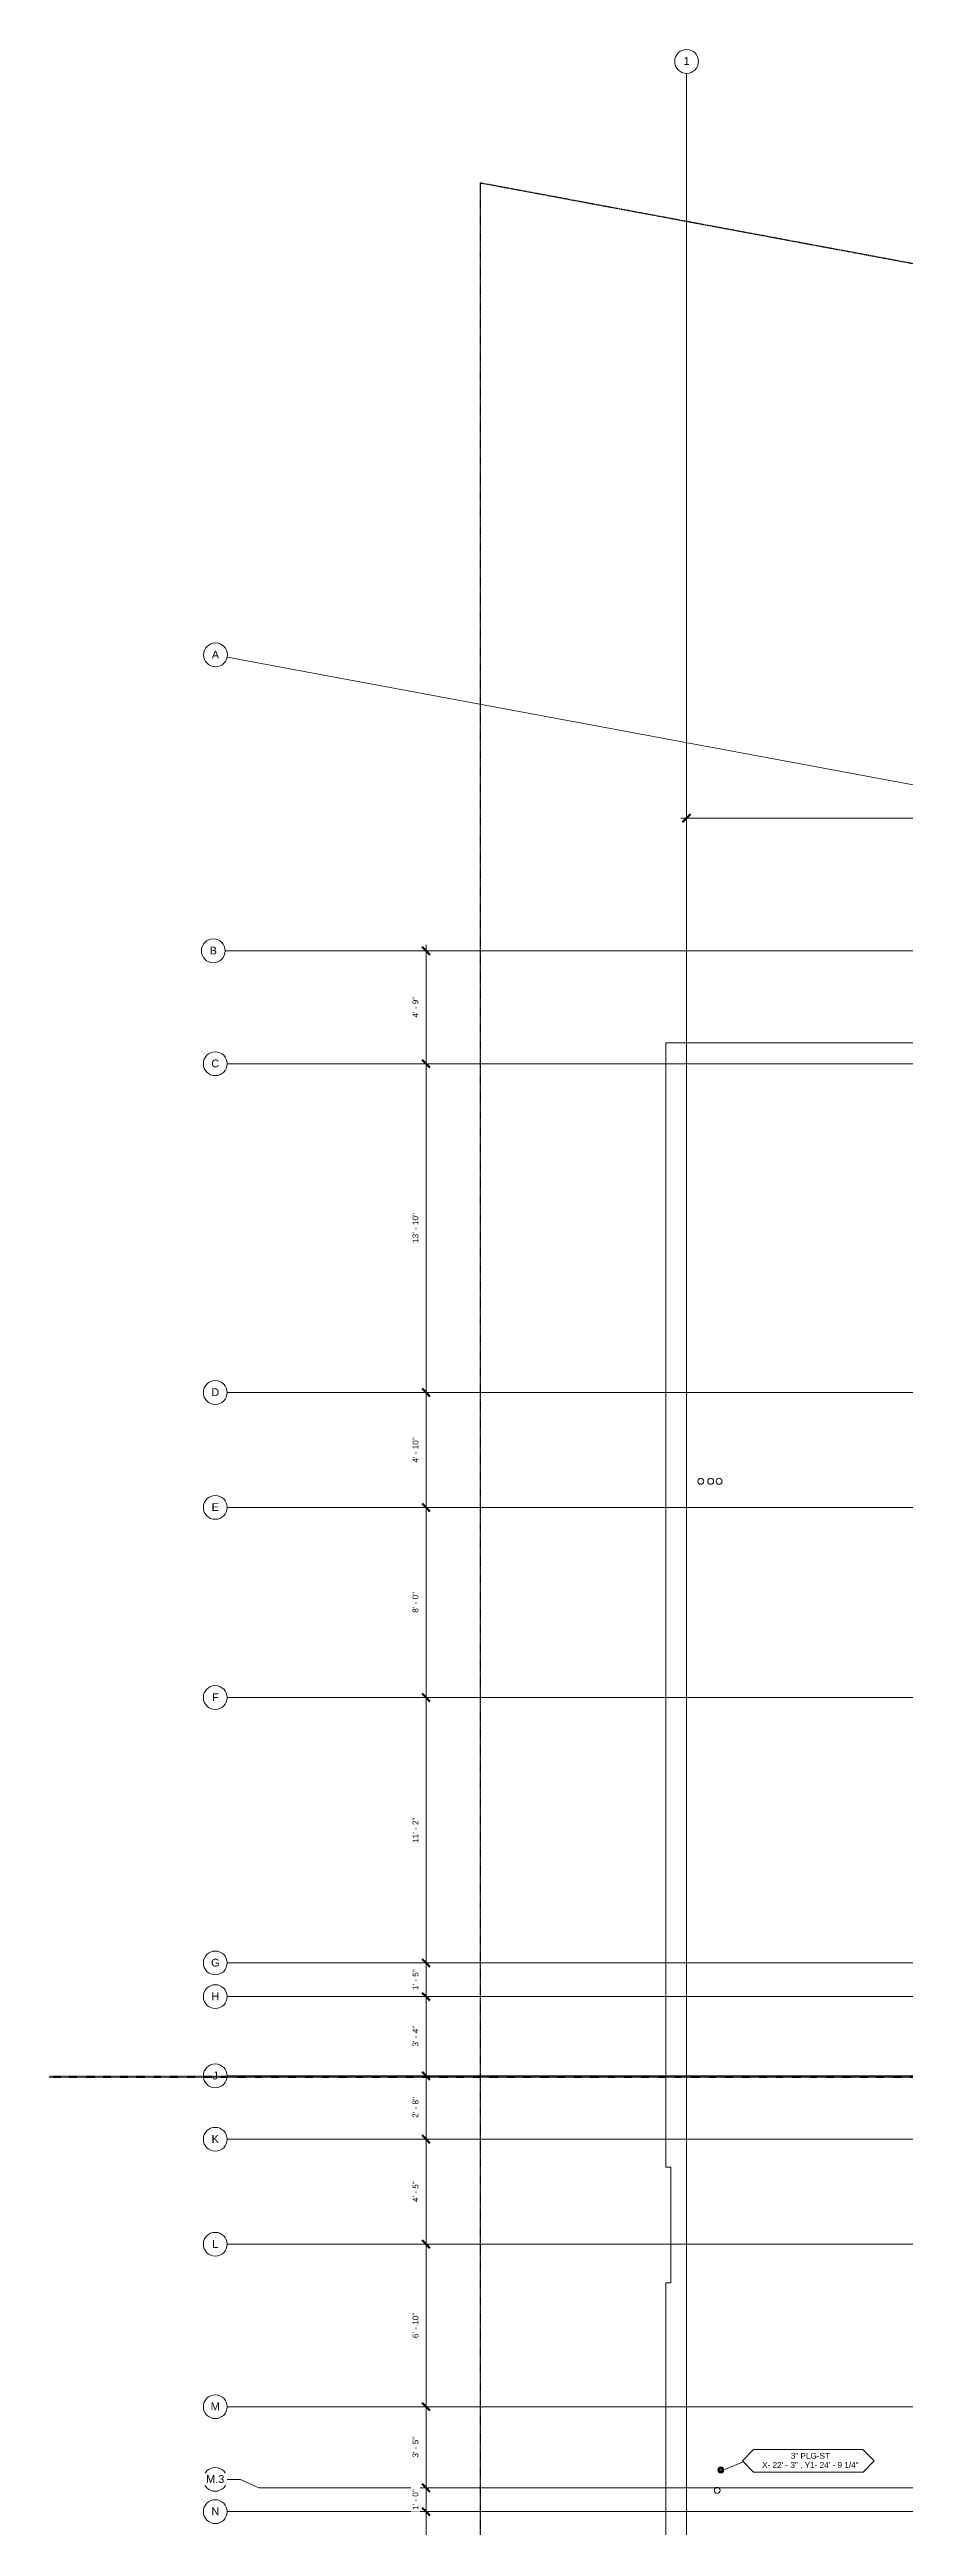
# Model space of a CAD drawing. Header units: inches. Extents: x -3670 to 241, y -250 to 1795.
# Drawn here: x -3670 to -3238, y 545 to 1795 of the extents above; entities that cross this region are included whole.
import ezdxf

# ---------------------------------------------------------------- set-up
doc = ezdxf.new("R2010")
doc.units = ezdxf.units.IN
doc.header["$MEASUREMENT"] = 0
doc.linetypes.add('Dash', pattern=[0.25, 0.125, -0.125])
doc.linetypes.add('Double Dash 3_8_', pattern=[1, 0.375, -0.125, 0.125, -0.125, 0.125, -0.125])
for name, color, linetype, lineweight in [('A-ANNO-DIMS', 211, 'Continuous', 9), ('A-ANNO-DIMS-32', 211, 'Continuous', 9), ('A-ANNO-MATC', 214, 'Dash', 140), ('A-DETL-MBND', 5, 'Continuous', 9), ('A-FLOR', 252, 'Continuous', 18), ('A-GENM', 13, 'Continuous', 9), ('A-GENM-IDEN', 13, 'Continuous', 9), ('C-PROP-LINE', 91, 'Double Dash 3_8_', 30), ('S-GRID', 1, 'Continuous', 9), ('S-GRID-IDEN', 1, 'Continuous', 13)]:
    doc.layers.add(name, color=color, linetype=linetype, lineweight=lineweight)
doc.styles.add('Arial', font='arial.ttf', dxfattribs={"height": 3.934132})
doc.styles.add('Arial_1', font='arial.ttf', dxfattribs={"height": 2.950599})
doc.dimstyles.new('Linear_-_3_32__QAQC', dxfattribs={"dimscale": 12, "dimtxt": 3, "dimasz": 0.333333, "dimexe": 0.25, "dimexo": 0.166667, "dimgap": 0.25, "dimtad": 1, "dimdec": 4, "dimrnd": 0.0625, "dimzin": 1, "dimdsep": 46, "dimlunit": 4, "dimtxsty": 'Arial_1', "dimblk1": 'OBLIQUE', "dimblk2": 'OBLIQUE', "dimsah": 1, "dimcen": 0.09, "dimdle": 0.25, "dimadec": 0, "dimazin": 0, "dimtfac": 1, "dimtdec": 4, "dimtix": 1, "dimtmove": 0, "dimatfit": 3, "dimfxl": 1, "dimtvp": 1, "dimtfill": 1, "dimfrac": 2, "dimtolj": 1, "dimtzin": 0, "dimarcsym": 2})

# ---------------------------------------------------------------- blocks, each defined once
blk = doc.blocks.new('TBC_Round Sleeve - Floor or Wall - TBC_Round Sleeve - Floor or Wall-1542573-01 - SECOND LEVEL - PENENTRATIONS')
at = {"layer": 'A-DETL-MBND'}
h = blk.add_hatch(color=256, dxfattribs=at)
h.paths.add_polyline_path([(-1.5, 0), (-1.4, -0.4), (-1.3, -0.7), (-1.1, -1.1), (-0.7, -1.3), (-0.4, -1.4), (0, -1.5), (0.4, -1.4), (0.8, -1.3), (1.1, -1.1), (1.3, -0.7), (1.4, -0.4), (1.5, 0), (1.4, 0.4), (1.3, 0.8), (1.1, 1.1), (0.8, 1.3), (0.4, 1.4), (0, 1.5), (-0.4, 1.4), (-0.7, 1.3), (-1.1, 1.1), (-1.3, 0.8), (-1.4, 0.4)], flags=0)
h.paths.add_polyline_path([(-0.5, 0), (-0.5, 0.1), (-0.4, 0.3), (-0.4, 0.4), (-0.2, 0.4), (-0.1, 0.5), (0, 0.5), (0.1, 0.5), (0.3, 0.4), (0.4, 0.4), (0.4, 0.3), (0.5, 0.1), (0.5, 0), (0.5, -0.1), (0.4, -0.2), (0.4, -0.4), (0.3, -0.4), (0.1, -0.5), (0, -0.5), (-0.1, -0.5), (-0.2, -0.4), (-0.4, -0.4), (-0.4, -0.2), (-0.5, -0.1)], flags=0)
for radius, start, end in [(1.5, 360, 180), (0.5, 0, 180), (1.5, 180, 360), (0.5, 180, 0)]:
    blk.add_arc((0, 0), radius, start, end, dxfattribs=at)
blk = doc.blocks.new('Family - ___-389244-01 - SECOND LEVEL - PENENTRATIONS')
at = {"layer": 'C-PROP-LINE'}
for p, q in [((-3452, -35), (-3452, 1727.7)), ((-3452, 1727.7), (100, 1065.7))]:
    blk.add_line(p, q, dxfattribs=at)
blk = doc.blocks.new('Grid - 3_16_-139788-01 - SECOND LEVEL - PENENTRATIONS')
at = {"layer": 'S-GRID-IDEN'}
blk.add_circle((0, 0), 0.188, dxfattribs=at)
blk = doc.blocks.new('TBC_Sleeve Element Tag_v2 - Sleeves Located-1541821-01 - SECOND LEVEL - PENENTRATIONS')
at = {"layer": 'A-GENM-IDEN'}
for p, q in [((-0.423, 0.029), (-0.6, -0.148)), ((1.303, 0.029), (-0.423, 0.029)), ((1.482, -0.15), (1.303, 0.029)), ((-0.6, -0.148), (-0.423, -0.325)), ((-0.423, -0.325), (1.307, -0.325)), ((1.307, -0.325), (1.482, -0.15))]:
    blk.add_line(p, q, dxfattribs=at)
blk = doc.blocks.new('DIMBLOCK36-01 - SECOND LEVEL - PENENTRATIONS')
at = {"layer": 'A-ANNO-DIMS-32', "transparency": 16777216}
for p, q in [((-3351, 1406.9), (-3082, 1406.9)), ((-3348, 1407.7), (-3348, 1403.9)), ((-3348, 1406.9), (-3348, 1407.7)), ((-3082, 1407.7), (-3082, 1403.9)), ((-3082, 1406.9), (-3082, 1407.7))]:
    blk.add_line(p, q, dxfattribs=at)
at = {"layer": 'A-ANNO-DIMS-32', "lineweight": 50, "transparency": 16777216}
for p, q in [((-3348, 1406.9), (-3350, 1404.9)), ((-3348, 1406.9), (-3346, 1408.9)), ((-3082, 1406.9), (-3084, 1404.9)), ((-3082, 1406.9), (-3080, 1408.9))]:
    blk.add_line(p, q, dxfattribs=at)
at = {"layer": 'A-ANNO-DIMS-32', "color": 0, "transparency": 16777216, "insert": (-3221.4, 1413.7), "char_height": 2.95, "width": 15.286, "attachment_point": 1, "line_spacing_factor": 0.938532, "style": 'Arial_1', "bg_fill": 3, "box_fill_scale": 1.25, "bg_fill_color": 0, "bg_fill_transparency": 0}
blk.add_mtext('22\' - 2"', dxfattribs=at)
blk = doc.blocks.new('_Oblique')
at = {"color": 0, "linetype": 'ByBlock', "lineweight": -2}
blk.add_line((-0.5, -0.5), (0.5, 0.5), dxfattribs=at)
blk = doc.blocks.new('DIMBLOCK148-01 - SECOND LEVEL - PENENTRATIONS')
at = {"layer": 'A-ANNO-DIMS-32', "transparency": 16777216}
for p, q in [((-3478.8, 1340), (-3482.6, 1340)), ((-3479.6, 1343), (-3479.6, 1283)), ((-3479.6, 1340), (-3478.8, 1340)), ((-3478.8, 1283), (-3482.6, 1283)), ((-3479.6, 1283), (-3478.8, 1283))]:
    blk.add_line(p, q, dxfattribs=at)
at = {"layer": 'A-ANNO-DIMS-32', "lineweight": 50, "transparency": 16777216}
for p, q in [((-3479.6, 1340), (-3481.6, 1342)), ((-3479.6, 1340), (-3477.6, 1338)), ((-3479.6, 1283), (-3481.6, 1285)), ((-3479.6, 1283), (-3477.6, 1281))]:
    blk.add_line(p, q, dxfattribs=at)
at = {"layer": 'A-ANNO-DIMS-32', "color": 0, "transparency": 16777216, "insert": (-3486.4, 1306.3), "char_height": 2.95, "width": 12.572, "attachment_point": 1, "rotation": 90, "line_spacing_factor": 0.938532, "style": 'Arial_1', "bg_fill": 3, "box_fill_scale": 1.25, "bg_fill_color": 0, "bg_fill_transparency": 0}
blk.add_mtext('4\' - 9"', dxfattribs=at)
blk = doc.blocks.new('DIMBLOCK149-01 - SECOND LEVEL - PENENTRATIONS')
at = {"layer": 'A-ANNO-DIMS-32', "transparency": 16777216}
for p, q in [((-3478.8, 1283), (-3482.6, 1283)), ((-3479.6, 1283), (-3479.6, 1117)), ((-3479.6, 1283), (-3478.8, 1283)), ((-3478.8, 1117), (-3482.6, 1117)), ((-3479.6, 1117), (-3478.8, 1117))]:
    blk.add_line(p, q, dxfattribs=at)
at = {"layer": 'A-ANNO-DIMS-32', "lineweight": 50, "transparency": 16777216}
for p, q in [((-3479.6, 1283), (-3481.6, 1285)), ((-3479.6, 1283), (-3477.6, 1281)), ((-3479.6, 1117), (-3481.6, 1119)), ((-3479.6, 1117), (-3477.6, 1115))]:
    blk.add_line(p, q, dxfattribs=at)
at = {"layer": 'A-ANNO-DIMS-32', "color": 0, "transparency": 16777216, "insert": (-3486.4, 1192.5), "char_height": 2.95, "width": 18, "attachment_point": 1, "rotation": 90, "line_spacing_factor": 0.938532, "style": 'Arial_1', "bg_fill": 3, "box_fill_scale": 1.25, "bg_fill_color": 0, "bg_fill_transparency": 0}
blk.add_mtext('13\' - 10"', dxfattribs=at)
blk = doc.blocks.new('DIMBLOCK150-01 - SECOND LEVEL - PENENTRATIONS')
at = {"layer": 'A-ANNO-DIMS-32', "transparency": 16777216}
for p, q in [((-3478.8, 1117), (-3482.6, 1117)), ((-3479.6, 1117), (-3479.6, 1059)), ((-3479.6, 1117), (-3478.8, 1117)), ((-3478.8, 1059), (-3482.6, 1059)), ((-3479.6, 1059), (-3478.8, 1059))]:
    blk.add_line(p, q, dxfattribs=at)
at = {"layer": 'A-ANNO-DIMS-32', "lineweight": 50, "transparency": 16777216}
for p, q in [((-3479.6, 1117), (-3481.6, 1119)), ((-3479.6, 1117), (-3477.6, 1115)), ((-3479.6, 1059), (-3481.6, 1061)), ((-3479.6, 1059), (-3477.6, 1057))]:
    blk.add_line(p, q, dxfattribs=at)
at = {"layer": 'A-ANNO-DIMS-32', "color": 0, "transparency": 16777216, "insert": (-3486.4, 1081.6), "char_height": 2.95, "width": 15.286, "attachment_point": 1, "rotation": 90, "line_spacing_factor": 0.938532, "style": 'Arial_1', "bg_fill": 3, "box_fill_scale": 1.25, "bg_fill_color": 0, "bg_fill_transparency": 0}
blk.add_mtext('4\' - 10"', dxfattribs=at)
blk = doc.blocks.new('DIMBLOCK151-01 - SECOND LEVEL - PENENTRATIONS')
at = {"layer": 'A-ANNO-DIMS-32', "transparency": 16777216}
for p, q in [((-3478.8, 1059), (-3482.6, 1059)), ((-3479.6, 1059), (-3479.6, 963)), ((-3479.6, 1059), (-3478.8, 1059)), ((-3478.8, 963), (-3482.6, 963)), ((-3479.6, 963), (-3478.8, 963))]:
    blk.add_line(p, q, dxfattribs=at)
at = {"layer": 'A-ANNO-DIMS-32', "lineweight": 50, "transparency": 16777216}
for p, q in [((-3479.6, 1059), (-3481.6, 1061)), ((-3479.6, 1059), (-3477.6, 1057)), ((-3479.6, 963), (-3481.6, 965)), ((-3479.6, 963), (-3477.6, 961))]:
    blk.add_line(p, q, dxfattribs=at)
at = {"layer": 'A-ANNO-DIMS-32', "color": 0, "transparency": 16777216, "insert": (-3486.4, 1005.8), "char_height": 2.95, "width": 12.572, "attachment_point": 1, "rotation": 90, "line_spacing_factor": 0.938532, "style": 'Arial_1', "bg_fill": 3, "box_fill_scale": 1.25, "bg_fill_color": 0, "bg_fill_transparency": 0}
blk.add_mtext('8\' - 0"', dxfattribs=at)
blk = doc.blocks.new('DIMBLOCK152-01 - SECOND LEVEL - PENENTRATIONS')
at = {"layer": 'A-ANNO-DIMS-32', "transparency": 16777216}
for p, q in [((-3478.8, 963), (-3482.6, 963)), ((-3479.6, 963), (-3479.6, 829)), ((-3479.6, 963), (-3478.8, 963)), ((-3478.8, 829), (-3482.6, 829)), ((-3479.6, 829), (-3478.8, 829))]:
    blk.add_line(p, q, dxfattribs=at)
at = {"layer": 'A-ANNO-DIMS-32', "lineweight": 50, "transparency": 16777216}
for p, q in [((-3479.6, 963), (-3481.6, 965)), ((-3479.6, 963), (-3477.6, 961)), ((-3479.6, 829), (-3481.6, 831)), ((-3479.6, 829), (-3477.6, 827))]:
    blk.add_line(p, q, dxfattribs=at)
at = {"layer": 'A-ANNO-DIMS-32', "color": 0, "transparency": 16777216, "insert": (-3486.4, 889.6), "char_height": 2.95, "width": 15.286, "attachment_point": 1, "rotation": 90, "line_spacing_factor": 0.938532, "style": 'Arial_1', "bg_fill": 3, "box_fill_scale": 1.25, "bg_fill_color": 0, "bg_fill_transparency": 0}
blk.add_mtext('11\' - 2"', dxfattribs=at)
blk = doc.blocks.new('DIMBLOCK153-01 - SECOND LEVEL - PENENTRATIONS')
at = {"layer": 'A-ANNO-DIMS-32', "transparency": 16777216}
for p, q in [((-3478.8, 829), (-3482.6, 829)), ((-3479.6, 829), (-3479.6, 812)), ((-3479.6, 829), (-3478.8, 829)), ((-3478.8, 812), (-3482.6, 812)), ((-3479.6, 812), (-3478.8, 812))]:
    blk.add_line(p, q, dxfattribs=at)
at = {"layer": 'A-ANNO-DIMS-32', "lineweight": 50, "transparency": 16777216}
for p, q in [((-3479.6, 829), (-3481.6, 831)), ((-3479.6, 829), (-3477.6, 827)), ((-3479.6, 812), (-3481.6, 814)), ((-3479.6, 812), (-3477.6, 810))]:
    blk.add_line(p, q, dxfattribs=at)
at = {"layer": 'A-ANNO-DIMS-32', "color": 0, "transparency": 16777216, "insert": (-3486.4, 815.3), "char_height": 2.95, "width": 12.572, "attachment_point": 1, "rotation": 90, "line_spacing_factor": 0.938532, "style": 'Arial_1', "bg_fill": 3, "box_fill_scale": 1.25, "bg_fill_color": 0, "bg_fill_transparency": 0}
blk.add_mtext('1\' - 5"', dxfattribs=at)
blk = doc.blocks.new('DIMBLOCK154-01 - SECOND LEVEL - PENENTRATIONS')
at = {"layer": 'A-ANNO-DIMS-32', "lineweight": 50, "transparency": 16777216}
for p, q in [((-3479.6, 812), (-3481.6, 814)), ((-3479.6, 812), (-3477.6, 810)), ((-3479.6, 772), (-3481.6, 774)), ((-3479.6, 772), (-3477.6, 770))]:
    blk.add_line(p, q, dxfattribs=at)
at = {"layer": 'A-ANNO-DIMS-32', "transparency": 16777216}
for p, q in [((-3478.8, 812), (-3482.6, 812)), ((-3479.6, 812), (-3479.6, 772)), ((-3479.6, 812), (-3478.8, 812)), ((-3478.8, 772), (-3482.6, 772)), ((-3479.6, 772), (-3478.8, 772))]:
    blk.add_line(p, q, dxfattribs=at)
at = {"layer": 'A-ANNO-DIMS-32', "color": 0, "transparency": 16777216, "insert": (-3486.4, 786.8), "char_height": 2.95, "width": 12.572, "attachment_point": 1, "rotation": 90, "line_spacing_factor": 0.938532, "style": 'Arial_1', "bg_fill": 3, "box_fill_scale": 1.25, "bg_fill_color": 0, "bg_fill_transparency": 0}
blk.add_mtext('3\' - 4"', dxfattribs=at)
blk = doc.blocks.new('DIMBLOCK155-01 - SECOND LEVEL - PENENTRATIONS')
at = {"layer": 'A-ANNO-DIMS-32', "transparency": 16777216}
for p, q in [((-3478.8, 772), (-3482.6, 772)), ((-3479.6, 772), (-3479.6, 740)), ((-3479.6, 772), (-3478.8, 772)), ((-3478.8, 740), (-3482.6, 740)), ((-3479.6, 740), (-3478.8, 740))]:
    blk.add_line(p, q, dxfattribs=at)
at = {"layer": 'A-ANNO-DIMS-32', "lineweight": 50, "transparency": 16777216}
for p, q in [((-3479.6, 772), (-3481.6, 774)), ((-3479.6, 772), (-3477.6, 770)), ((-3479.6, 740), (-3481.6, 742)), ((-3479.6, 740), (-3477.6, 738))]:
    blk.add_line(p, q, dxfattribs=at)
at = {"layer": 'A-ANNO-DIMS-32', "color": 0, "transparency": 16777216, "insert": (-3486.4, 750.8), "char_height": 2.95, "width": 12.572, "attachment_point": 1, "rotation": 90, "line_spacing_factor": 0.938532, "style": 'Arial_1', "bg_fill": 3, "box_fill_scale": 1.25, "bg_fill_color": 0, "bg_fill_transparency": 0}
blk.add_mtext('2\' - 8"', dxfattribs=at)
blk = doc.blocks.new('DIMBLOCK156-01 - SECOND LEVEL - PENENTRATIONS')
at = {"layer": 'A-ANNO-DIMS-32', "transparency": 16777216}
for p, q in [((-3478.8, 740), (-3482.6, 740)), ((-3479.6, 740), (-3479.6, 687)), ((-3479.6, 740), (-3478.8, 740)), ((-3478.8, 687), (-3482.6, 687)), ((-3479.6, 687), (-3478.8, 687))]:
    blk.add_line(p, q, dxfattribs=at)
at = {"layer": 'A-ANNO-DIMS-32', "lineweight": 50, "transparency": 16777216}
for p, q in [((-3479.6, 740), (-3481.6, 742)), ((-3479.6, 740), (-3477.6, 738)), ((-3479.6, 687), (-3481.6, 689)), ((-3479.6, 687), (-3477.6, 685))]:
    blk.add_line(p, q, dxfattribs=at)
at = {"layer": 'A-ANNO-DIMS-32', "color": 0, "transparency": 16777216, "insert": (-3486.4, 708.3), "char_height": 2.95, "width": 12.572, "attachment_point": 1, "rotation": 90, "line_spacing_factor": 0.938532, "style": 'Arial_1', "bg_fill": 3, "box_fill_scale": 1.25, "bg_fill_color": 0, "bg_fill_transparency": 0}
blk.add_mtext('4\' - 5"', dxfattribs=at)
blk = doc.blocks.new('DIMBLOCK157-01 - SECOND LEVEL - PENENTRATIONS')
at = {"layer": 'A-ANNO-DIMS-32', "lineweight": 50, "transparency": 16777216}
for p, q in [((-3479.6, 687), (-3481.6, 689)), ((-3479.6, 687), (-3477.6, 685)), ((-3479.6, 605), (-3481.6, 607)), ((-3479.6, 605), (-3477.6, 603))]:
    blk.add_line(p, q, dxfattribs=at)
at = {"layer": 'A-ANNO-DIMS-32', "transparency": 16777216}
for p, q in [((-3478.8, 687), (-3482.6, 687)), ((-3479.6, 687), (-3479.6, 605)), ((-3479.6, 687), (-3478.8, 687)), ((-3478.8, 605), (-3482.6, 605)), ((-3479.6, 605), (-3478.8, 605))]:
    blk.add_line(p, q, dxfattribs=at)
at = {"layer": 'A-ANNO-DIMS-32', "color": 0, "transparency": 16777216, "insert": (-3486.4, 639.6), "char_height": 2.95, "width": 15.286, "attachment_point": 1, "rotation": 90, "line_spacing_factor": 0.938532, "style": 'Arial_1', "bg_fill": 3, "box_fill_scale": 1.25, "bg_fill_color": 0, "bg_fill_transparency": 0}
blk.add_mtext('6\' - 10"', dxfattribs=at)
blk = doc.blocks.new('DIMBLOCK158-01 - SECOND LEVEL - PENENTRATIONS')
at = {"layer": 'A-ANNO-DIMS-32', "transparency": 16777216}
for p, q in [((-3478.8, 605), (-3482.6, 605)), ((-3479.6, 605), (-3479.6, 564)), ((-3479.6, 605), (-3478.8, 605)), ((-3478.8, 564), (-3482.6, 564)), ((-3479.6, 564), (-3478.8, 564))]:
    blk.add_line(p, q, dxfattribs=at)
at = {"layer": 'A-ANNO-DIMS-32', "lineweight": 50, "transparency": 16777216}
for p, q in [((-3479.6, 605), (-3481.6, 607)), ((-3479.6, 605), (-3477.6, 603)), ((-3479.6, 564), (-3481.6, 566)), ((-3479.6, 564), (-3477.6, 562))]:
    blk.add_line(p, q, dxfattribs=at)
at = {"layer": 'A-ANNO-DIMS-32', "color": 0, "transparency": 16777216, "insert": (-3486.4, 579.3), "char_height": 2.95, "width": 12.572, "attachment_point": 1, "rotation": 90, "line_spacing_factor": 0.938532, "style": 'Arial_1', "bg_fill": 3, "box_fill_scale": 1.25, "bg_fill_color": 0, "bg_fill_transparency": 0}
blk.add_mtext('3\' - 5"', dxfattribs=at)
blk = doc.blocks.new('DIMBLOCK159-01 - SECOND LEVEL - PENENTRATIONS')
at = {"layer": 'A-ANNO-DIMS-32', "transparency": 16777216}
for p, q in [((-3478.8, 564), (-3482.6, 564)), ((-3479.6, 564), (-3479.6, 552)), ((-3479.6, 564), (-3478.8, 564)), ((-3478.8, 552), (-3482.6, 552)), ((-3479.6, 552), (-3478.8, 552))]:
    blk.add_line(p, q, dxfattribs=at)
at = {"layer": 'A-ANNO-DIMS-32', "lineweight": 50, "transparency": 16777216}
for p, q in [((-3479.6, 564), (-3481.6, 566)), ((-3479.6, 564), (-3477.6, 562)), ((-3479.6, 552), (-3481.6, 554)), ((-3479.6, 552), (-3477.6, 550))]:
    blk.add_line(p, q, dxfattribs=at)
at = {"layer": 'A-ANNO-DIMS-32', "color": 0, "transparency": 16777216, "insert": (-3486.4, 552.8), "char_height": 2.95, "width": 12.572, "attachment_point": 1, "rotation": 90, "line_spacing_factor": 0.938532, "style": 'Arial_1', "bg_fill": 3, "box_fill_scale": 1.25, "bg_fill_color": 0, "bg_fill_transparency": 0}
blk.add_mtext('1\' - 0"', dxfattribs=at)
blk = doc.blocks.new('DIMBLOCK160-01 - SECOND LEVEL - PENENTRATIONS')
at = {"layer": 'A-ANNO-DIMS-32', "transparency": 16777216}
for p, q in [((-3478.8, 552), (-3482.6, 552)), ((-3479.6, 552), (-3479.6, 493)), ((-3479.6, 552), (-3478.8, 552)), ((-3478.8, 493), (-3482.6, 493)), ((-3479.6, 493), (-3478.8, 493))]:
    blk.add_line(p, q, dxfattribs=at)
at = {"layer": 'A-ANNO-DIMS-32', "lineweight": 50, "transparency": 16777216}
for p, q in [((-3479.6, 552), (-3481.6, 554)), ((-3479.6, 552), (-3477.6, 550)), ((-3479.6, 493), (-3481.6, 495)), ((-3479.6, 493), (-3477.6, 491))]:
    blk.add_line(p, q, dxfattribs=at)
at = {"layer": 'A-ANNO-DIMS-32', "color": 0, "transparency": 16777216, "insert": (-3486.4, 516.1), "char_height": 2.95, "width": 15.286, "attachment_point": 1, "rotation": 90, "line_spacing_factor": 0.938532, "style": 'Arial_1', "bg_fill": 3, "box_fill_scale": 1.25, "bg_fill_color": 0, "bg_fill_transparency": 0}
blk.add_mtext('4\' - 11"', dxfattribs=at)

msp = doc.modelspace()

# ---------------------------------------------------------------- linework, layer by layer
at = {"layer": 'A-FLOR'}
for p, q in [((-3358.5, 1293.49986), (-3358.5, 726)), ((-3092.49813, 1293.49986), (-3358.5, 1293.49986)), ((-3358.5, 726), (-3356, 726)), ((-3356, 726), (-3356, 667.5)), ((-3356, 667.5), (-3358.5, 667.5)), ((-3358.5, 667.5), (-3358.5, 306.12025))]:
    msp.add_line(p, q, dxfattribs=at)
for centre, start, end in [((-3340.84909, 1072.17561), 90, 270), ((-3340.84909, 1072.17561), 270, 90), ((-3335.84909, 1072.18427), 90, 270), ((-3335.84909, 1072.18427), 270, 90), ((-3331.59909, 1072.1875), 90, 270), ((-3331.59909, 1072.1875), 270, 90), ((-3332.5991, 562.75), 90, 270), ((-3332.5991, 562.75), 270, 90), ((-3330.69647, 573.04618), 90, 270), ((-3330.69647, 573.04618), 270, 90)]:
    msp.add_arc(centre, 1.5, start, end, dxfattribs=at)
at = {"layer": 'A-GENM-IDEN'}
msp.add_line((-3329.19647, 573.04618), (-3319.83482, 577.04015), dxfattribs=at)
at = {"layer": 'S-GRID'}
for q in [(-3573.31004, 568.3144), (228, 564)]:
    msp.add_line((-3564, 564), q, dxfattribs=at)

# ---------------------------------------------------------------- block references
at = {"layer": 'A-GENM', "rotation": 90}
msp.add_blockref('TBC_Round Sleeve - Floor or Wall - TBC_Round Sleeve - Floor or Wall-1542573-01 - SECOND LEVEL - PENENTRATIONS', (-3330.69647, 573.04618), dxfattribs=at)
at = {"layer": 'A-GENM-IDEN', "xscale": 31.99999999999999, "yscale": 31.99999999999999, "zscale": 31.99999999999999}
msp.add_blockref('TBC_Sleeve Element Tag_v2 - Sleeves Located-1541821-01 - SECOND LEVEL - PENENTRATIONS', (-3300.6479, 582.42206), dxfattribs=at)
at = {"layer": 'C-PROP-LINE'}
msp.add_blockref('Family - ___-389244-01 - SECOND LEVEL - PENENTRATIONS', (0, 0), dxfattribs=at)
at = {"layer": 'S-GRID-IDEN'}
for p, xscale, yscale, zscale, rotation in [((-3348, 1788.99758), 31.99999999999999, 31.99999999999999, 31.99999999999999, 180), ((-3585.89841, 1489.38394), 31.99999999999998, 31.99999999999998, 31.99999999999998, 259.4416666666667), ((-3587, 1340), 31.99999999999999, 31.99999999999999, 31.99999999999999, 269.9999999999996), ((-3586, 1282.99986), 31.99999999999999, 31.99999999999999, 31.99999999999999, 269.9999999999996), ((-3586, 1117), 31.99999999999999, 31.99999999999999, 31.99999999999999, 269.9999999999996), ((-3586, 1059), 31.99999999999999, 31.99999999999999, 31.99999999999999, 269.9999999999996), ((-3586, 963), 31.99999999999999, 31.99999999999999, 31.99999999999999, 90), ((-3586, 829), 31.99999999999999, 31.99999999999999, 31.99999999999999, 90), ((-3586, 812), 31.99999999999999, 31.99999999999999, 31.99999999999999, 269.9999999999996), ((-3586, 772), 31.99999999999999, 31.99999999999999, 31.99999999999999, 269.9999999999996), ((-3586, 740), 31.99999999999999, 31.99999999999999, 31.99999999999999, 269.9999999999996), ((-3586, 686.99998), 31.99999999999999, 31.99999999999999, 31.99999999999999, 269.9999999999996), ((-3586, 605), 31.99999999999999, 31.99999999999999, 31.99999999999999, 269.9999999999996), ((-3586, 568.3144), 31.99999999999999, 31.99999999999999, 31.99999999999999, 269.9999999999996), ((-3586, 552), 31.99999999999999, 31.99999999999999, 31.99999999999999, 90)]:
    msp.add_blockref('Grid - 3_16_-139788-01 - SECOND LEVEL - PENENTRATIONS', p, dxfattribs=dict(at, xscale=xscale, yscale=yscale, zscale=zscale, rotation=rotation))

# ---------------------------------------------------------------- texts
at = {"layer": 'A-GENM-IDEN', "insert": (-3285.51933, 581.66447), "char_height": 2.9505988, "width": 57.888, "attachment_point": 2, "line_spacing_factor": 0.938532, "style": 'Arial_1'}
msp.add_mtext('3" PLG-ST\\PX- 22\' - 3" , Y1- 24\' - 9 1/4"', dxfattribs=at)

# ---------------------------------------------------------------- next in the draw order: texts
at = {"layer": 'S-GRID-IDEN', "attachment_point": 2, "line_spacing_factor": 0.938532, "style": 'Arial', "bg_fill": 3, "box_fill_scale": 1.25, "bg_fill_color": 0, "bg_fill_transparency": 0}
for s, insert, char_height, width in [('1', (-3347.99846, 1791.14882), 3.93413, 3.648), ('A', (-3585.93008, 1491.51016), 3.93413, 4.368), ('B', (-3587.0325, 1342.12029), 3.93413, 4.368), ('C', (-3586.0325, 1285.12015), 3.93413, 4.704), ('D', (-3586.0325, 1119.12029), 3.93413, 4.704), ('E', (-3586.0325, 1061.12029), 3.93413, 4.368), ('F', (-3585.9675, 965.11721), 3.93413, 3.984), ('G', (-3585.9675, 831.11721), 3.93413, 5.088), ('H', (-3586.0325, 814.12029), 3.93413, 4.704), ('J', (-3586.0325, 774.12029), 3.93413, 3.264), ('K', (-3586.0325, 742.12029), 3.93413, 4.368), ('L', (-3586.0325, 689.12027), 3.93413, 3.648), ('M', (-3586.0325, 607.12029), 3.93413, 5.424), ('M.3', (-3586.0325, 570.43469), 3.934132, 10.896), ('N', (-3585.9675, 554.11721), 3.93413, 4.704)]:
    msp.add_mtext(s, dxfattribs=dict(at, insert=insert, char_height=char_height, width=width))

# ---------------------------------------------------------------- next in the draw order: linework, layer by layer
at = {"layer": 'A-ANNO-MATC'}
msp.add_line((-3669.70326, 771.58092), (239.08765, 771.58092), dxfattribs=at)
at = {"layer": 'S-GRID'}
for p, q in [((-3348, 1782.99758), (-3348, -238.35436)), ((-3580, 1488.28452), (228, 778.50255)), ((-3581, 1340), (227, 1340)), ((-3580, 1282.99986), (228, 1282.99986)), ((-3580, 1117), (228, 1117)), ((-3580, 1059), (228, 1059)), ((228, 963), (-3580, 963)), ((228, 829), (-3580, 829)), ((-3580, 812), (228, 812)), ((-3580, 772), (228, 772)), ((-3580, 740), (228, 740)), ((-3580, 686.99998), (228, 686.99998)), ((-3580, 605), (228, 605)), ((-3573.31004, 568.3144), (-3580, 568.3144)), ((228, 552), (-3580, 552))]:
    msp.add_line(p, q, dxfattribs=at)

# ---------------------------------------------------------------- next in the draw order: dimensions: what is measured, and where the dimension line sits
at = {"layer": 'A-ANNO-DIMS'}
dim = msp.add_linear_dim(base=(-3081.99813, 1406.87268), p1=(-3348, 1409.70111), p2=(-3081.99813, 1409.70111), dimstyle='Linear_-_3_32__QAQC', override={"dimpost": '<>', "dimfxl": 266.001875}, dxfattribs=at)
dim.commit()
dim.dimension.update_dxf_attribs({"geometry": 'DIMBLOCK36-01 - SECOND LEVEL - PENENTRATIONS', "text_midpoint": (-3214.99906, 1411.35402)})
dim = msp.add_linear_dim(base=(-3479.58845, 1282.99986), p1=(-3476.76002, 1340), p2=(-3476.76002, 1282.99986), angle=90, dimstyle='Linear_-_3_32__QAQC', override={"dimpost": '<>', "dimfxl": 57.00014}, dxfattribs=at)
dim.commit()
dim.dimension.update_dxf_attribs({"geometry": 'DIMBLOCK148-01 - SECOND LEVEL - PENENTRATIONS', "text_midpoint": (-3484.09494, 1311.49993)})

# ---------------------------------------------------------------- next in the draw order: dimensions: what is measured, and where the dimension line sits
dim = msp.add_linear_dim(base=(-3479.58845, 1117), p1=(-3476.76002, 1282.99986), p2=(-3476.76002, 1117), angle=90, dimstyle='Linear_-_3_32__QAQC', override={"dimpost": '<>', "dimfxl": 165.99986}, dxfattribs=at)
dim.commit()
dim.dimension.update_dxf_attribs({"geometry": 'DIMBLOCK149-01 - SECOND LEVEL - PENENTRATIONS', "text_midpoint": (-3484.09595, 1199.99993)})

# ---------------------------------------------------------------- next in the draw order: dimensions: what is measured, and where the dimension line sits
dim = msp.add_linear_dim(base=(-3479.58845, 1059), p1=(-3476.76002, 1117), p2=(-3476.76002, 1059), angle=90, dimstyle='Linear_-_3_32__QAQC', override={"dimpost": '<>', "dimfxl": 58}, dxfattribs=at)
dim.commit()
dim.dimension.update_dxf_attribs({"geometry": 'DIMBLOCK150-01 - SECOND LEVEL - PENENTRATIONS', "text_midpoint": (-3484.09494, 1088)})

# ---------------------------------------------------------------- next in the draw order: dimensions: what is measured, and where the dimension line sits
dim = msp.add_linear_dim(base=(-3479.58845, 963), p1=(-3476.76002, 1059), p2=(-3476.76002, 963), angle=90, dimstyle='Linear_-_3_32__QAQC', override={"dimpost": '<>', "dimfxl": 96}, dxfattribs=at)
dim.commit()
dim.dimension.update_dxf_attribs({"geometry": 'DIMBLOCK151-01 - SECOND LEVEL - PENENTRATIONS', "text_midpoint": (-3484.09494, 1011)})

# ---------------------------------------------------------------- next in the draw order: dimensions: what is measured, and where the dimension line sits
dim = msp.add_linear_dim(base=(-3479.58845, 829), p1=(-3476.76002, 963), p2=(-3476.76002, 829), angle=90, dimstyle='Linear_-_3_32__QAQC', override={"dimpost": '<>', "dimfxl": 134}, dxfattribs=at)
dim.commit()
dim.dimension.update_dxf_attribs({"geometry": 'DIMBLOCK152-01 - SECOND LEVEL - PENENTRATIONS', "text_midpoint": (-3484.06979, 896)})

# ---------------------------------------------------------------- next in the draw order: dimensions: what is measured, and where the dimension line sits
dim = msp.add_linear_dim(base=(-3479.58845, 812), p1=(-3476.76002, 829), p2=(-3476.76002, 812), angle=90, dimstyle='Linear_-_3_32__QAQC', override={"dimpost": '<>', "dimfxl": 17}, dxfattribs=at)
dim.commit()
dim.dimension.update_dxf_attribs({"geometry": 'DIMBLOCK153-01 - SECOND LEVEL - PENENTRATIONS', "text_midpoint": (-3484.09494, 820.5)})

# ---------------------------------------------------------------- next in the draw order: dimensions: what is measured, and where the dimension line sits
dim = msp.add_linear_dim(base=(-3479.58845, 772), p1=(-3476.76002, 812), p2=(-3476.76002, 772), angle=90, dimstyle='Linear_-_3_32__QAQC', override={"dimpost": '<>', "dimfxl": 40}, dxfattribs=at)
dim.commit()
dim.dimension.update_dxf_attribs({"geometry": 'DIMBLOCK154-01 - SECOND LEVEL - PENENTRATIONS', "text_midpoint": (-3484.09595, 792)})

# ---------------------------------------------------------------- next in the draw order: dimensions: what is measured, and where the dimension line sits
dim = msp.add_linear_dim(base=(-3479.58845, 740), p1=(-3476.76002, 772), p2=(-3476.76002, 740), angle=90, dimstyle='Linear_-_3_32__QAQC', override={"dimpost": '<>', "dimfxl": 32}, dxfattribs=at)
dim.commit()
dim.dimension.update_dxf_attribs({"geometry": 'DIMBLOCK155-01 - SECOND LEVEL - PENENTRATIONS', "text_midpoint": (-3484.09494, 756)})

# ---------------------------------------------------------------- next in the draw order: dimensions: what is measured, and where the dimension line sits
dim = msp.add_linear_dim(base=(-3479.58845, 686.99998), p1=(-3476.76002, 740), p2=(-3476.76002, 686.99998), angle=90, dimstyle='Linear_-_3_32__QAQC', override={"dimpost": '<>', "dimfxl": 53.000016}, dxfattribs=at)
dim.commit()
dim.dimension.update_dxf_attribs({"geometry": 'DIMBLOCK156-01 - SECOND LEVEL - PENENTRATIONS', "text_midpoint": (-3484.08891, 713.49999)})

# ---------------------------------------------------------------- next in the draw order: dimensions: what is measured, and where the dimension line sits
dim = msp.add_linear_dim(base=(-3479.58845, 605), p1=(-3476.76002, 686.99998), p2=(-3476.76002, 605), angle=90, dimstyle='Linear_-_3_32__QAQC', override={"dimpost": '<>', "dimfxl": 81.999984}, dxfattribs=at)
dim.commit()
dim.dimension.update_dxf_attribs({"geometry": 'DIMBLOCK157-01 - SECOND LEVEL - PENENTRATIONS', "text_midpoint": (-3484.09494, 645.99999)})

# ---------------------------------------------------------------- next in the draw order: dimensions: what is measured, and where the dimension line sits
dim = msp.add_linear_dim(base=(-3479.58845, 564), p1=(-3476.76002, 605), p2=(-3476.76002, 564), angle=90, dimstyle='Linear_-_3_32__QAQC', override={"dimpost": '<>', "dimfxl": 41}, dxfattribs=at)
dim.commit()
dim.dimension.update_dxf_attribs({"geometry": 'DIMBLOCK158-01 - SECOND LEVEL - PENENTRATIONS', "text_midpoint": (-3484.09595, 584.5)})

# ---------------------------------------------------------------- next in the draw order: dimensions: what is measured, and where the dimension line sits
dim = msp.add_linear_dim(base=(-3479.58845, 552), p1=(-3476.76002, 564), p2=(-3476.76002, 552), angle=90, dimstyle='Linear_-_3_32__QAQC', override={"dimpost": '<>', "dimfxl": 12}, dxfattribs=at)
dim.commit()
dim.dimension.update_dxf_attribs({"geometry": 'DIMBLOCK159-01 - SECOND LEVEL - PENENTRATIONS', "text_midpoint": (-3484.09494, 558)})

# ---------------------------------------------------------------- next in the draw order: dimensions: what is measured, and where the dimension line sits
dim = msp.add_linear_dim(base=(-3479.58845, 493), p1=(-3476.76002, 552), p2=(-3476.76002, 493), angle=90, dimstyle='Linear_-_3_32__QAQC', override={"dimpost": '<>', "dimfxl": 59}, dxfattribs=at)
dim.commit()
dim.dimension.update_dxf_attribs({"geometry": 'DIMBLOCK160-01 - SECOND LEVEL - PENENTRATIONS', "text_midpoint": (-3484.06979, 522.5)})

doc.saveas('drawing.dxf')
